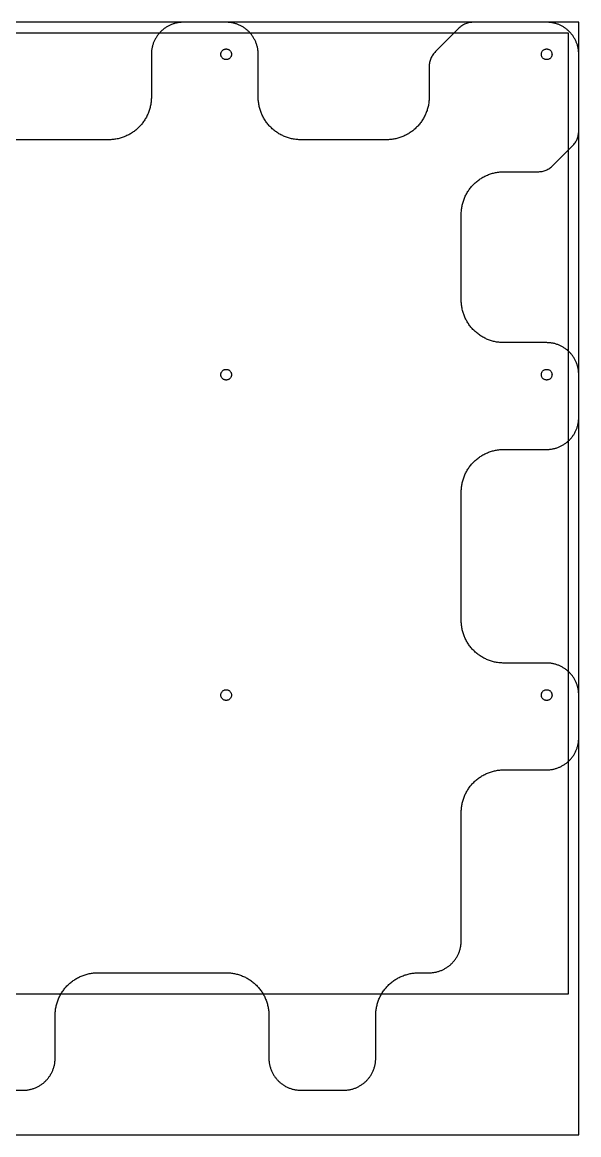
# Model space of a CAD drawing. Extents: x -625 to 0, y -625 to 0.
# Drawn here: x -312 to 0, y -625 to 0 of the extents above; entities that cross this region are included whole.
import ezdxf

# ---------------------------------------------------------------- set-up
doc = ezdxf.new("R2010")
doc.units = 0
for name, color, linetype in [('BOTTOM', 7, 'CONTINUOUS'), ('FRAME', 7, 'CONTINUOUS'), ('HOLES', 7, 'CONTINUOUS'), ('TOP', 7, 'CONTINUOUS')]:
    doc.layers.add(name, color=color, linetype=linetype)

msp = doc.modelspace()

# ---------------------------------------------------------------- linework, layer by layer
at = {"layer": 'BOTTOM'}
msp.add_lwpolyline([(-336, -600), (-312.03, -600), (-311.59, -599.99), (-311.14, -599.98), (-310.7, -599.95), (-310.25, -599.91), (-309.81, -599.86), (-309.37, -599.8), (-308.94, -599.73), (-308.51, -599.65), (-308.07, -599.56), (-307.65, -599.46), (-307.22, -599.35), (-306.8, -599.23), (-306.38, -599.09), (-305.96, -598.95), (-305.55, -598.8), (-305.15, -598.63), (-304.74, -598.46), (-304.34, -598.28), (-303.95, -598.09), (-303.56, -597.88), (-303.17, -597.67), (-302.79, -597.45), (-302.42, -597.22), (-302.05, -596.98), (-301.68, -596.73), (-301.33, -596.47), (-300.97, -596.21), (-300.63, -595.93), (-300.29, -595.65), (-299.95, -595.35), (-299.63, -595.05), (-299.31, -594.74), (-298.99, -594.42), (-298.69, -594.09), (-298.4, -593.76), (-298.11, -593.42), (-297.83, -593.07), (-297.57, -592.72), (-297.31, -592.36), (-297.06, -592), (-296.82, -591.63), (-296.59, -591.25), (-296.37, -590.87), (-296.16, -590.49), (-295.95, -590.1), (-295.76, -589.7), (-295.58, -589.3), (-295.4, -588.9), (-295.24, -588.49), (-295.09, -588.08), (-294.94, -587.67), (-294.81, -587.25), (-294.69, -586.83), (-294.58, -586.4), (-294.47, -585.97), (-294.38, -585.54), (-294.3, -585.11), (-294.23, -584.67), (-294.17, -584.23), (-294.12, -583.79), (-294.08, -583.35), (-294.05, -582.91), (-294.04, -582.46), (-294.03, -582.02), (-294.02, -557.98), (-294.01, -557.37), (-293.98, -556.75), (-293.95, -556.14), (-293.89, -555.53), (-293.82, -554.93), (-293.74, -554.33), (-293.64, -553.74), (-293.53, -553.15), (-293.4, -552.57), (-293.26, -551.99), (-293.1, -551.42), (-292.93, -550.85), (-292.75, -550.29), (-292.56, -549.74), (-292.35, -549.19), (-292.13, -548.65), (-291.89, -548.11), (-291.65, -547.58), (-291.39, -547.06), (-291.12, -546.55), (-290.83, -546.04), (-290.54, -545.55), (-290.23, -545.05), (-289.91, -544.57), (-289.58, -544.1), (-289.24, -543.63), (-288.89, -543.17), (-288.53, -542.73), (-288.16, -542.29), (-287.78, -541.86), (-287.38, -541.43), (-286.98, -541.02), (-286.57, -540.62), (-286.15, -540.23), (-285.72, -539.85), (-285.28, -539.47), (-284.83, -539.11), (-284.37, -538.76), (-283.91, -538.42), (-283.43, -538.09), (-282.95, -537.78), (-282.46, -537.47), (-281.96, -537.18), (-281.45, -536.89), (-280.94, -536.62), (-280.42, -536.36), (-279.89, -536.12), (-279.35, -535.88), (-278.81, -535.66), (-278.27, -535.45), (-277.71, -535.26), (-277.15, -535.08), (-276.58, -534.91), (-276.01, -534.75), (-275.43, -534.61), (-274.85, -534.49), (-274.26, -534.37), (-273.67, -534.28), (-273.07, -534.19), (-272.47, -534.12), (-271.86, -534.07), (-271.25, -534.03), (-270.64, -534.01), (-270.02, -534), (-198, -534), (-197.4, -534.01), (-196.81, -534.03), (-196.22, -534.07), (-195.63, -534.12), (-195.04, -534.18), (-194.46, -534.26), (-193.87, -534.36), (-193.29, -534.46), (-192.72, -534.59), (-192.15, -534.72), (-191.58, -534.87), (-191.02, -535.03), (-190.46, -535.21), (-189.91, -535.4), (-189.36, -535.61), (-188.81, -535.82), (-188.27, -536.05), (-187.74, -536.3), (-187.22, -536.55), (-186.7, -536.82), (-186.18, -537.11), (-185.67, -537.4), (-185.17, -537.71), (-184.68, -538.03), (-184.2, -538.36), (-183.72, -538.7), (-183.25, -539.06), (-182.79, -539.43), (-182.33, -539.81), (-181.89, -540.2), (-181.45, -540.61), (-181.02, -541.02), (-180.61, -541.45), (-180.2, -541.89), (-179.81, -542.33), (-179.43, -542.79), (-179.06, -543.25), (-178.7, -543.72), (-178.36, -544.2), (-178.03, -544.68), (-177.71, -545.17), (-177.4, -545.67), (-177.1, -546.18), (-176.82, -546.7), (-176.55, -547.22), (-176.3, -547.74), (-176.05, -548.28), (-175.82, -548.81), (-175.61, -549.36), (-175.4, -549.91), (-175.21, -550.46), (-175.03, -551.02), (-174.87, -551.58), (-174.72, -552.15), (-174.58, -552.72), (-174.46, -553.3), (-174.35, -553.87), (-174.26, -554.46), (-174.18, -555.04), (-174.12, -555.63), (-174.07, -556.22), (-174.03, -556.81), (-174.01, -557.4), (-174, -558), (-174, -582), (-173.99, -582.46), (-173.98, -582.93), (-173.95, -583.38), (-173.91, -583.84), (-173.85, -584.29), (-173.79, -584.74), (-173.72, -585.19), (-173.63, -585.63), (-173.54, -586.06), (-173.43, -586.5), (-173.31, -586.93), (-173.19, -587.35), (-173.05, -587.77), (-172.9, -588.19), (-172.75, -588.6), (-172.58, -589), (-172.4, -589.4), (-172.22, -589.8), (-172.03, -590.19), (-171.82, -590.58), (-171.61, -590.96), (-171.39, -591.33), (-171.16, -591.7), (-170.92, -592.06), (-170.67, -592.42), (-170.42, -592.76), (-170.15, -593.11), (-169.88, -593.44), (-169.6, -593.77), (-169.32, -594.1), (-169.02, -594.41), (-168.72, -594.72), (-168.41, -595.02), (-168.1, -595.32), (-167.77, -595.61), (-167.44, -595.88), (-167.11, -596.16), (-166.76, -596.42), (-166.41, -596.67), (-166.06, -596.92), (-165.7, -597.16), (-165.33, -597.39), (-164.96, -597.61), (-164.58, -597.82), (-164.19, -598.03), (-163.8, -598.22), (-163.4, -598.4), (-163, -598.58), (-162.6, -598.75), (-162.19, -598.9), (-161.77, -599.05), (-161.35, -599.19), (-160.93, -599.31), (-160.5, -599.43), (-160.06, -599.54), (-159.63, -599.63), (-159.18, -599.72), (-158.74, -599.79), (-158.29, -599.85), (-157.84, -599.91), (-157.38, -599.95), (-156.93, -599.98), (-156.46, -599.99), (-156, -600), (-131.98, -600), (-131.52, -599.99), (-131.06, -599.98), (-130.6, -599.95), (-130.14, -599.91), (-129.69, -599.85), (-129.24, -599.79), (-128.8, -599.72), (-128.36, -599.63), (-127.92, -599.54), (-127.49, -599.43), (-127.06, -599.31), (-126.63, -599.19), (-126.21, -599.05), (-125.8, -598.9), (-125.39, -598.75), (-124.98, -598.58), (-124.58, -598.4), (-124.18, -598.22), (-123.79, -598.02), (-123.41, -597.82), (-123.03, -597.61), (-122.66, -597.39), (-122.29, -597.16), (-121.93, -596.92), (-121.57, -596.67), (-121.22, -596.42), (-120.88, -596.15), (-120.54, -595.88), (-120.21, -595.6), (-119.89, -595.32), (-119.57, -595.02), (-119.26, -594.72), (-118.96, -594.41), (-118.67, -594.1), (-118.38, -593.77), (-118.1, -593.44), (-117.83, -593.11), (-117.57, -592.76), (-117.31, -592.41), (-117.06, -592.06), (-116.83, -591.7), (-116.6, -591.33), (-116.38, -590.96), (-116.16, -590.58), (-115.96, -590.19), (-115.77, -589.8), (-115.58, -589.4), (-115.4, -589), (-115.24, -588.6), (-115.08, -588.19), (-114.93, -587.77), (-114.8, -587.35), (-114.67, -586.93), (-114.56, -586.5), (-114.45, -586.06), (-114.35, -585.63), (-114.27, -585.18), (-114.19, -584.74), (-114.13, -584.29), (-114.08, -583.84), (-114.04, -583.38), (-114.01, -582.93), (-113.99, -582.46), (-113.98, -582), (-114, -558.03), (-113.99, -557.44), (-113.97, -556.84), (-113.94, -556.25), (-113.88, -555.66), (-113.82, -555.07), (-113.74, -554.49), (-113.65, -553.91), (-113.54, -553.33), (-113.42, -552.75), (-113.28, -552.18), (-113.13, -551.62), (-112.97, -551.05), (-112.79, -550.49), (-112.6, -549.94), (-112.4, -549.39), (-112.18, -548.85), (-111.95, -548.31), (-111.71, -547.78), (-111.45, -547.25), (-111.18, -546.73), (-110.9, -546.22), (-110.6, -545.71), (-110.3, -545.21), (-109.98, -544.72), (-109.65, -544.23), (-109.3, -543.75), (-108.94, -543.28), (-108.58, -542.82), (-108.2, -542.37), (-107.8, -541.92), (-107.4, -541.49), (-106.98, -541.06), (-106.56, -540.64), (-106.12, -540.24), (-105.68, -539.85), (-105.22, -539.47), (-104.76, -539.1), (-104.29, -538.74), (-103.81, -538.4), (-103.33, -538.06), (-102.84, -537.74), (-102.34, -537.44), (-101.83, -537.14), (-101.32, -536.86), (-100.8, -536.59), (-100.27, -536.33), (-99.74, -536.09), (-99.2, -535.86), (-98.66, -535.64), (-98.11, -535.44), (-97.55, -535.25), (-96.99, -535.07), (-96.43, -534.9), (-95.87, -534.75), (-95.29, -534.62), (-94.72, -534.5), (-94.14, -534.39), (-93.56, -534.29), (-92.98, -534.21), (-92.39, -534.15), (-91.8, -534.1), (-91.21, -534.06), (-90.61, -534.04), (-90.02, -534.03), (-83.98, -534.02), (-83.54, -534.01), (-83.09, -533.99), (-82.65, -533.97), (-82.21, -533.93), (-81.77, -533.88), (-81.33, -533.82), (-80.89, -533.75), (-80.46, -533.67), (-80.03, -533.57), (-79.6, -533.47), (-79.17, -533.36), (-78.75, -533.24), (-78.33, -533.1), (-77.92, -532.96), (-77.51, -532.81), (-77.1, -532.64), (-76.7, -532.47), (-76.3, -532.29), (-75.9, -532.1), (-75.51, -531.89), (-75.13, -531.68), (-74.75, -531.46), (-74.37, -531.23), (-74, -530.99), (-73.64, -530.74), (-73.28, -530.48), (-72.93, -530.21), (-72.58, -529.94), (-72.24, -529.65), (-71.91, -529.36), (-71.58, -529.05), (-71.26, -528.74), (-70.95, -528.42), (-70.65, -528.09), (-70.35, -527.76), (-70.07, -527.42), (-69.79, -527.07), (-69.53, -526.72), (-69.27, -526.36), (-69.02, -526), (-68.78, -525.63), (-68.55, -525.26), (-68.33, -524.87), (-68.12, -524.49), (-67.91, -524.1), (-67.72, -523.7), (-67.54, -523.31), (-67.37, -522.9), (-67.2, -522.49), (-67.05, -522.08), (-66.91, -521.67), (-66.78, -521.25), (-66.65, -520.83), (-66.54, -520.4), (-66.44, -519.97), (-66.35, -519.54), (-66.27, -519.11), (-66.2, -518.67), (-66.14, -518.23), (-66.09, -517.79), (-66.05, -517.35), (-66.02, -516.91), (-66.01, -516.46), (-66, -516.02), (-66, -444), (-65.99, -443.4), (-65.97, -442.81), (-65.93, -442.22), (-65.88, -441.63), (-65.82, -441.04), (-65.74, -440.46), (-65.65, -439.87), (-65.54, -439.3), (-65.42, -438.72), (-65.28, -438.15), (-65.13, -437.58), (-64.97, -437.02), (-64.79, -436.46), (-64.6, -435.91), (-64.39, -435.36), (-64.18, -434.81), (-63.95, -434.28), (-63.7, -433.74), (-63.45, -433.22), (-63.18, -432.7), (-62.9, -432.18), (-62.6, -431.67), (-62.29, -431.17), (-61.97, -430.68), (-61.64, -430.2), (-61.3, -429.72), (-60.94, -429.25), (-60.57, -428.79), (-60.19, -428.33), (-59.8, -427.89), (-59.39, -427.45), (-58.98, -427.02), (-58.55, -426.61), (-58.11, -426.2), (-57.67, -425.81), (-57.21, -425.43), (-56.75, -425.06), (-56.28, -424.7), (-55.8, -424.36), (-55.32, -424.03), (-54.83, -423.71), (-54.33, -423.4), (-53.82, -423.11), (-53.3, -422.82), (-52.78, -422.55), (-52.26, -422.3), (-51.73, -422.05), (-51.19, -421.82), (-50.64, -421.61), (-50.09, -421.4), (-49.54, -421.21), (-48.98, -421.03), (-48.42, -420.87), (-47.85, -420.72), (-47.28, -420.59), (-46.71, -420.46), (-46.13, -420.36), (-45.54, -420.26), (-44.96, -420.18), (-44.37, -420.12), (-43.78, -420.07), (-43.19, -420.03), (-42.6, -420.01), (-42, -420), (-18, -420), (-17.54, -419.99), (-17.07, -419.98), (-16.62, -419.95), (-16.16, -419.91), (-15.71, -419.85), (-15.26, -419.79), (-14.82, -419.72), (-14.37, -419.63), (-13.94, -419.54), (-13.5, -419.43), (-13.07, -419.31), (-12.65, -419.19), (-12.23, -419.05), (-11.81, -418.9), (-11.4, -418.75), (-11, -418.58), (-10.6, -418.4), (-10.2, -418.22), (-9.81, -418.03), (-9.42, -417.82), (-9.04, -417.61), (-8.67, -417.39), (-8.3, -417.16), (-7.94, -416.92), (-7.59, -416.67), (-7.24, -416.42), (-6.89, -416.16), (-6.56, -415.88), (-6.23, -415.6), (-5.9, -415.32), (-5.59, -415.02), (-5.28, -414.72), (-4.98, -414.41), (-4.68, -414.1), (-4.4, -413.77), (-4.12, -413.44), (-3.85, -413.11), (-3.58, -412.76), (-3.33, -412.42), (-3.08, -412.06), (-2.84, -411.7), (-2.61, -411.33), (-2.39, -410.96), (-2.18, -410.58), (-1.97, -410.19), (-1.78, -409.8), (-1.6, -409.4), (-1.42, -409), (-1.25, -408.6), (-1.1, -408.19), (-0.95, -407.77), (-0.81, -407.35), (-0.69, -406.93), (-0.57, -406.5), (-0.46, -406.06), (-0.37, -405.63), (-0.28, -405.18), (-0.21, -404.74), (-0.15, -404.29), (-0.09, -403.84), (-0.05, -403.38), (-0.02, -402.93), (-0.01, -402.46), (0, -402), (0, -378), (-0.01, -377.54), (-0.02, -377.07), (-0.05, -376.62), (-0.09, -376.16), (-0.15, -375.71), (-0.21, -375.26), (-0.28, -374.82), (-0.37, -374.37), (-0.46, -373.94), (-0.57, -373.5), (-0.69, -373.07), (-0.81, -372.65), (-0.95, -372.23), (-1.1, -371.81), (-1.25, -371.4), (-1.42, -371), (-1.6, -370.6), (-1.78, -370.2), (-1.97, -369.81), (-2.18, -369.42), (-2.39, -369.04), (-2.61, -368.67), (-2.84, -368.3), (-3.08, -367.94), (-3.33, -367.59), (-3.58, -367.24), (-3.85, -366.89), (-4.12, -366.56), (-4.4, -366.23), (-4.68, -365.9), (-4.98, -365.59), (-5.28, -365.28), (-5.59, -364.98), (-5.9, -364.68), (-6.23, -364.4), (-6.56, -364.12), (-6.89, -363.85), (-7.24, -363.58), (-7.59, -363.33), (-7.94, -363.08), (-8.3, -362.84), (-8.67, -362.61), (-9.04, -362.39), (-9.42, -362.18), (-9.81, -361.97), (-10.2, -361.78), (-10.6, -361.6), (-11, -361.42), (-11.4, -361.25), (-11.81, -361.1), (-12.23, -360.95), (-12.65, -360.81), (-13.07, -360.69), (-13.5, -360.57), (-13.94, -360.46), (-14.37, -360.37), (-14.82, -360.28), (-15.26, -360.21), (-15.71, -360.15), (-16.16, -360.09), (-16.62, -360.05), (-17.07, -360.02), (-17.54, -360.01), (-18, -360), (-42, -360), (-42.6, -359.99), (-43.19, -359.97), (-43.78, -359.94), (-44.37, -359.88), (-44.96, -359.82), (-45.54, -359.74), (-46.13, -359.65), (-46.71, -359.54), (-47.28, -359.42), (-47.85, -359.28), (-48.42, -359.13), (-48.98, -358.97), (-49.54, -358.79), (-50.09, -358.6), (-50.64, -358.39), (-51.19, -358.18), (-51.72, -357.95), (-52.26, -357.7), (-52.78, -357.45), (-53.3, -357.18), (-53.82, -356.9), (-54.33, -356.6), (-54.83, -356.29), (-55.32, -355.97), (-55.8, -355.64), (-56.28, -355.3), (-56.75, -354.94), (-57.21, -354.57), (-57.67, -354.19), (-58.11, -353.8), (-58.55, -353.39), (-58.97, -352.98), (-59.39, -352.55), (-59.8, -352.11), (-60.19, -351.67), (-60.57, -351.21), (-60.94, -350.75), (-61.3, -350.28), (-61.64, -349.8), (-61.97, -349.32), (-62.29, -348.83), (-62.6, -348.33), (-62.89, -347.82), (-63.18, -347.3), (-63.45, -346.78), (-63.7, -346.26), (-63.95, -345.73), (-64.18, -345.19), (-64.39, -344.64), (-64.6, -344.09), (-64.79, -343.54), (-64.97, -342.98), (-65.13, -342.42), (-65.28, -341.85), (-65.41, -341.28), (-65.54, -340.71), (-65.64, -340.13), (-65.74, -339.55), (-65.82, -338.96), (-65.88, -338.37), (-65.93, -337.78), (-65.97, -337.19), (-65.99, -336.6), (-66, -336), (-66, -264), (-65.99, -263.4), (-65.97, -262.81), (-65.93, -262.22), (-65.88, -261.63), (-65.82, -261.04), (-65.74, -260.46), (-65.65, -259.87), (-65.54, -259.29), (-65.42, -258.72), (-65.28, -258.15), (-65.13, -257.58), (-64.97, -257.02), (-64.79, -256.46), (-64.6, -255.91), (-64.39, -255.36), (-64.18, -254.81), (-63.95, -254.28), (-63.7, -253.74), (-63.45, -253.22), (-63.18, -252.7), (-62.9, -252.18), (-62.6, -251.67), (-62.29, -251.17), (-61.97, -250.68), (-61.64, -250.2), (-61.3, -249.72), (-60.94, -249.25), (-60.57, -248.79), (-60.19, -248.33), (-59.8, -247.89), (-59.39, -247.45), (-58.98, -247.02), (-58.55, -246.61), (-58.11, -246.2), (-57.67, -245.81), (-57.21, -245.43), (-56.75, -245.06), (-56.28, -244.7), (-55.8, -244.36), (-55.32, -244.03), (-54.83, -243.71), (-54.33, -243.4), (-53.82, -243.11), (-53.3, -242.82), (-52.78, -242.55), (-52.26, -242.3), (-51.73, -242.05), (-51.19, -241.82), (-50.64, -241.61), (-50.09, -241.4), (-49.54, -241.21), (-48.98, -241.03), (-48.42, -240.87), (-47.85, -240.72), (-47.28, -240.59), (-46.71, -240.46), (-46.13, -240.36), (-45.54, -240.26), (-44.96, -240.18), (-44.37, -240.12), (-43.78, -240.07), (-43.19, -240.03), (-42.6, -240.01), (-42, -240), (-18, -240), (-17.54, -239.99), (-17.07, -239.98), (-16.62, -239.95), (-16.16, -239.91), (-15.71, -239.85), (-15.26, -239.79), (-14.82, -239.72), (-14.37, -239.63), (-13.94, -239.54), (-13.5, -239.43), (-13.07, -239.31), (-12.65, -239.19), (-12.23, -239.05), (-11.81, -238.9), (-11.4, -238.75), (-11, -238.58), (-10.6, -238.4), (-10.2, -238.22), (-9.81, -238.03), (-9.42, -237.82), (-9.04, -237.61), (-8.67, -237.39), (-8.3, -237.16), (-7.94, -236.92), (-7.59, -236.67), (-7.24, -236.42), (-6.89, -236.15), (-6.56, -235.88), (-6.23, -235.6), (-5.9, -235.32), (-5.59, -235.02), (-5.28, -234.72), (-4.98, -234.41), (-4.68, -234.1), (-4.4, -233.77), (-4.12, -233.44), (-3.85, -233.11), (-3.58, -232.76), (-3.33, -232.42), (-3.08, -232.06), (-2.84, -231.7), (-2.61, -231.33), (-2.39, -230.96), (-2.18, -230.58), (-1.97, -230.19), (-1.78, -229.8), (-1.6, -229.4), (-1.42, -229), (-1.25, -228.6), (-1.1, -228.19), (-0.95, -227.77), (-0.81, -227.35), (-0.69, -226.93), (-0.57, -226.5), (-0.46, -226.06), (-0.37, -225.63), (-0.28, -225.18), (-0.21, -224.74), (-0.15, -224.29), (-0.09, -223.84), (-0.05, -223.38), (-0.02, -222.93), (-0.01, -222.46), (0, -222), (0, -198), (-0.01, -197.54), (-0.02, -197.07), (-0.05, -196.62), (-0.1, -196.16), (-0.15, -195.71), (-0.21, -195.26), (-0.28, -194.82), (-0.37, -194.37), (-0.47, -193.94), (-0.57, -193.5), (-0.69, -193.08), (-0.81, -192.65), (-0.95, -192.23), (-1.1, -191.81), (-1.25, -191.4), (-1.42, -191), (-1.6, -190.6), (-1.78, -190.2), (-1.98, -189.81), (-2.18, -189.42), (-2.39, -189.05), (-2.61, -188.67), (-2.84, -188.3), (-3.08, -187.94), (-3.33, -187.59), (-3.58, -187.24), (-3.85, -186.89), (-4.12, -186.56), (-4.4, -186.23), (-4.68, -185.9), (-4.98, -185.59), (-5.28, -185.28), (-5.59, -184.98), (-5.9, -184.68), (-6.23, -184.4), (-6.56, -184.12), (-6.89, -183.85), (-7.24, -183.58), (-7.59, -183.33), (-7.94, -183.08), (-8.3, -182.84), (-8.67, -182.61), (-9.05, -182.39), (-9.42, -182.18), (-9.81, -181.98), (-10.2, -181.78), (-10.6, -181.6), (-11, -181.42), (-11.4, -181.25), (-11.81, -181.1), (-12.23, -180.95), (-12.65, -180.81), (-13.08, -180.69), (-13.5, -180.57), (-13.94, -180.47), (-14.37, -180.37), (-14.82, -180.28), (-15.26, -180.21), (-15.71, -180.15), (-16.16, -180.1), (-16.62, -180.05), (-17.07, -180.02), (-17.54, -180.01), (-18, -180), (-42, -180), (-42.6, -179.99), (-43.19, -179.97), (-43.78, -179.94), (-44.37, -179.88), (-44.96, -179.82), (-45.54, -179.74), (-46.13, -179.65), (-46.71, -179.54), (-47.28, -179.42), (-47.85, -179.28), (-48.42, -179.13), (-48.98, -178.97), (-49.54, -178.79), (-50.09, -178.6), (-50.64, -178.39), (-51.19, -178.18), (-51.73, -177.95), (-52.26, -177.7), (-52.78, -177.45), (-53.3, -177.18), (-53.82, -176.9), (-54.33, -176.6), (-54.83, -176.29), (-55.32, -175.97), (-55.8, -175.64), (-56.28, -175.3), (-56.75, -174.94), (-57.21, -174.57), (-57.67, -174.19), (-58.11, -173.8), (-58.55, -173.39), (-58.98, -172.98), (-59.39, -172.55), (-59.8, -172.11), (-60.19, -171.67), (-60.57, -171.21), (-60.94, -170.75), (-61.3, -170.28), (-61.64, -169.8), (-61.97, -169.32), (-62.29, -168.83), (-62.6, -168.33), (-62.9, -167.82), (-63.18, -167.3), (-63.45, -166.78), (-63.7, -166.26), (-63.95, -165.73), (-64.18, -165.19), (-64.39, -164.64), (-64.6, -164.09), (-64.79, -163.54), (-64.97, -162.98), (-65.13, -162.42), (-65.28, -161.85), (-65.42, -161.28), (-65.54, -160.71), (-65.65, -160.13), (-65.74, -159.55), (-65.82, -158.96), (-65.88, -158.37), (-65.93, -157.78), (-65.97, -157.19), (-65.99, -156.6), (-66, -156), (-66, -108), (-65.99, -107.4), (-65.97, -106.81), (-65.93, -106.22), (-65.88, -105.63), (-65.82, -105.04), (-65.74, -104.46), (-65.64, -103.87), (-65.54, -103.29), (-65.41, -102.72), (-65.28, -102.15), (-65.13, -101.58), (-64.97, -101.02), (-64.79, -100.46), (-64.6, -99.91), (-64.39, -99.36), (-64.18, -98.81), (-63.95, -98.28), (-63.7, -97.74), (-63.45, -97.22), (-63.18, -96.7), (-62.89, -96.18), (-62.6, -95.67), (-62.29, -95.17), (-61.97, -94.68), (-61.64, -94.2), (-61.29, -93.72), (-60.94, -93.25), (-60.57, -92.79), (-60.19, -92.33), (-59.8, -91.89), (-59.39, -91.45), (-58.97, -91.02), (-58.55, -90.61), (-58.11, -90.2), (-57.67, -89.81), (-57.21, -89.43), (-56.75, -89.06), (-56.28, -88.7), (-55.8, -88.36), (-55.32, -88.03), (-54.83, -87.71), (-54.33, -87.4), (-53.82, -87.1), (-53.3, -86.82), (-52.78, -86.55), (-52.26, -86.3), (-51.72, -86.05), (-51.19, -85.82), (-50.64, -85.61), (-50.09, -85.4), (-49.54, -85.21), (-48.98, -85.03), (-48.42, -84.87), (-47.85, -84.72), (-47.28, -84.58), (-46.71, -84.46), (-46.13, -84.35), (-45.54, -84.26), (-44.96, -84.18), (-44.37, -84.12), (-43.78, -84.07), (-43.19, -84.03), (-42.6, -84.01), (-42, -84), (-22.97, -84), (-22.38, -83.99), (-21.78, -83.94), (-21.2, -83.87), (-20.62, -83.77), (-20.05, -83.64), (-19.48, -83.48), (-18.92, -83.3), (-18.38, -83.09), (-17.84, -82.85), (-17.32, -82.59), (-16.81, -82.3), (-16.31, -81.98), (-15.83, -81.65), (-15.37, -81.28), (-14.92, -80.9), (-14.49, -80.49), (-3.51, -69.51), (-3.1, -69.08), (-2.72, -68.63), (-2.35, -68.17), (-2.02, -67.69), (-1.7, -67.19), (-1.41, -66.68), (-1.15, -66.16), (-0.91, -65.62), (-0.7, -65.08), (-0.52, -64.52), (-0.36, -63.95), (-0.23, -63.38), (-0.13, -62.8), (-0.06, -62.22), (-0.01, -61.62), (0, -61.03), (0, -18), (-0.03, -17.07), (-0.06, -16.63), (-0.1, -16.18), (-0.15, -15.74), (-0.21, -15.3), (-0.28, -14.87), (-0.36, -14.44), (-0.45, -14.02), (-0.55, -13.59), (-0.66, -13.18), (-0.79, -12.76), (-0.92, -12.35), (-1.05, -11.95), (-1.2, -11.55), (-1.36, -11.15), (-1.53, -10.76), (-1.7, -10.37), (-1.89, -9.99), (-2.08, -9.61), (-2.28, -9.24), (-2.49, -8.88), (-2.71, -8.52), (-2.94, -8.16), (-3.17, -7.81), (-3.41, -7.47), (-3.66, -7.13), (-3.92, -6.8), (-4.18, -6.48), (-4.45, -6.16), (-4.73, -5.85), (-5.02, -5.54), (-5.31, -5.24), (-5.61, -4.95), (-5.92, -4.67), (-6.23, -4.39), (-6.55, -4.12), (-6.88, -3.86), (-7.21, -3.6), (-7.55, -3.36), (-7.89, -3.12), (-8.24, -2.88), (-8.59, -2.66), (-8.95, -2.44), (-9.32, -2.24), (-9.69, -2.04), (-10.07, -1.85), (-10.45, -1.66), (-10.83, -1.49), (-11.22, -1.33), (-11.62, -1.17), (-12.02, -1.02), (-12.42, -0.89), (-12.83, -0.76), (-13.24, -0.64), (-13.66, -0.53), (-14.08, -0.43), (-14.5, -0.34), (-14.93, -0.26), (-15.36, -0.2), (-15.79, -0.14), (-16.23, -0.09), (-16.67, -0.05), (-17.11, -0.02), (-17.55, -0.01), (-18, 0), (-59.03, 0), (-59.62, -0.01), (-60.22, -0.06), (-60.8, -0.13), (-61.38, -0.23), (-61.95, -0.36), (-62.52, -0.52), (-63.08, -0.7), (-63.62, -0.91), (-64.16, -1.15), (-64.68, -1.41), (-65.19, -1.7), (-65.69, -2.02), (-66.17, -2.35), (-66.63, -2.72), (-67.08, -3.1), (-67.51, -3.51), (-80.49, -16.49), (-80.9, -16.92), (-81.28, -17.37), (-81.65, -17.83), (-81.98, -18.31), (-82.3, -18.81), (-82.59, -19.32), (-82.85, -19.84), (-83.09, -20.38), (-83.3, -20.92), (-83.48, -21.48), (-83.64, -22.05), (-83.77, -22.62), (-83.87, -23.2), (-83.94, -23.78), (-83.99, -24.38), (-84, -24.97), (-84, -42), (-84.01, -42.6), (-84.03, -43.19), (-84.06, -43.78), (-84.11, -44.37), (-84.18, -44.96), (-84.26, -45.55), (-84.35, -46.13), (-84.46, -46.71), (-84.58, -47.28), (-84.72, -47.85), (-84.87, -48.42), (-85.03, -48.98), (-85.21, -49.54), (-85.4, -50.1), (-85.6, -50.64), (-85.82, -51.19), (-86.05, -51.73), (-86.29, -52.26), (-86.55, -52.79), (-86.82, -53.31), (-87.1, -53.82), (-87.4, -54.33), (-87.7, -54.83), (-88.02, -55.32), (-88.36, -55.81), (-88.7, -56.28), (-89.06, -56.75), (-89.43, -57.22), (-89.81, -57.67), (-90.2, -58.12), (-90.61, -58.55), (-91.02, -58.98), (-91.45, -59.39), (-91.88, -59.8), (-92.33, -60.19), (-92.78, -60.57), (-93.24, -60.94), (-93.72, -61.3), (-94.19, -61.64), (-94.68, -61.98), (-95.17, -62.3), (-95.67, -62.6), (-96.18, -62.9), (-96.69, -63.18), (-97.21, -63.45), (-97.74, -63.71), (-98.27, -63.95), (-98.81, -64.18), (-99.36, -64.4), (-99.9, -64.6), (-100.46, -64.79), (-101.02, -64.97), (-101.58, -65.13), (-102.15, -65.28), (-102.72, -65.42), (-103.29, -65.54), (-103.87, -65.65), (-104.45, -65.74), (-105.04, -65.82), (-105.63, -65.88), (-106.22, -65.94), (-106.81, -65.97), (-107.4, -65.99), (-108, -66), (-156, -66), (-156.6, -65.99), (-157.19, -65.97), (-157.78, -65.93), (-158.37, -65.88), (-158.96, -65.82), (-159.55, -65.74), (-160.13, -65.65), (-160.71, -65.54), (-161.28, -65.42), (-161.85, -65.28), (-162.42, -65.13), (-162.98, -64.97), (-163.54, -64.79), (-164.09, -64.6), (-164.64, -64.39), (-165.19, -64.18), (-165.73, -63.95), (-166.26, -63.7), (-166.78, -63.45), (-167.3, -63.18), (-167.82, -62.9), (-168.33, -62.6), (-168.83, -62.29), (-169.32, -61.97), (-169.8, -61.64), (-170.28, -61.3), (-170.75, -60.94), (-171.21, -60.57), (-171.67, -60.19), (-172.11, -59.8), (-172.55, -59.39), (-172.98, -58.98), (-173.39, -58.55), (-173.8, -58.11), (-174.19, -57.67), (-174.57, -57.21), (-174.94, -56.75), (-175.3, -56.28), (-175.64, -55.8), (-175.97, -55.32), (-176.29, -54.83), (-176.6, -54.33), (-176.9, -53.82), (-177.18, -53.3), (-177.45, -52.78), (-177.7, -52.26), (-177.95, -51.73), (-178.18, -51.19), (-178.39, -50.64), (-178.6, -50.09), (-178.79, -49.54), (-178.97, -48.98), (-179.13, -48.42), (-179.28, -47.85), (-179.42, -47.28), (-179.54, -46.71), (-179.65, -46.13), (-179.74, -45.54), (-179.82, -44.96), (-179.88, -44.37), (-179.94, -43.78), (-179.97, -43.19), (-179.99, -42.6), (-180, -42), (-180, -18), (-180.01, -17.54), (-180.02, -17.07), (-180.05, -16.62), (-180.1, -16.16), (-180.15, -15.71), (-180.21, -15.26), (-180.28, -14.82), (-180.37, -14.37), (-180.47, -13.94), (-180.57, -13.5), (-180.69, -13.08), (-180.81, -12.65), (-180.95, -12.23), (-181.1, -11.81), (-181.25, -11.4), (-181.42, -11), (-181.6, -10.6), (-181.78, -10.2), (-181.98, -9.81), (-182.18, -9.42), (-182.39, -9.05), (-182.61, -8.67), (-182.84, -8.3), (-183.08, -7.94), (-183.33, -7.59), (-183.58, -7.24), (-183.85, -6.89), (-184.12, -6.56), (-184.4, -6.23), (-184.68, -5.9), (-184.98, -5.59), (-185.28, -5.28), (-185.59, -4.98), (-185.9, -4.68), (-186.23, -4.4), (-186.56, -4.12), (-186.89, -3.85), (-187.24, -3.58), (-187.59, -3.33), (-187.94, -3.08), (-188.3, -2.84), (-188.67, -2.61), (-189.05, -2.39), (-189.42, -2.18), (-189.81, -1.98), (-190.2, -1.78), (-190.6, -1.6), (-191, -1.42), (-191.4, -1.25), (-191.81, -1.1), (-192.23, -0.95), (-192.65, -0.81), (-193.08, -0.69), (-193.5, -0.57), (-193.94, -0.47), (-194.37, -0.37), (-194.82, -0.28), (-195.26, -0.21), (-195.71, -0.15), (-196.16, -0.1), (-196.62, -0.05), (-197.07, -0.02), (-197.54, -0.01), (-198, 0), (-222, 0), (-222.46, -0.01), (-222.93, -0.02), (-223.38, -0.05), (-223.84, -0.09), (-224.29, -0.15), (-224.74, -0.21), (-225.18, -0.28), (-225.63, -0.37), (-226.06, -0.46), (-226.5, -0.57), (-226.93, -0.69), (-227.35, -0.81), (-227.77, -0.95), (-228.19, -1.1), (-228.6, -1.25), (-229, -1.42), (-229.4, -1.6), (-229.8, -1.78), (-230.19, -1.97), (-230.58, -2.18), (-230.96, -2.39), (-231.33, -2.61), (-231.7, -2.84), (-232.06, -3.08), (-232.41, -3.33), (-232.76, -3.58), (-233.11, -3.85), (-233.44, -4.12), (-233.77, -4.4), (-234.1, -4.68), (-234.41, -4.98), (-234.72, -5.28), (-235.02, -5.59), (-235.32, -5.9), (-235.6, -6.23), (-235.88, -6.56), (-236.15, -6.89), (-236.42, -7.24), (-236.67, -7.59), (-236.92, -7.94), (-237.16, -8.3), (-237.39, -8.67), (-237.61, -9.04), (-237.82, -9.42), (-238.03, -9.81), (-238.22, -10.2), (-238.4, -10.6), (-238.58, -11), (-238.75, -11.4), (-238.9, -11.81), (-239.05, -12.23), (-239.19, -12.65), (-239.31, -13.07), (-239.43, -13.5), (-239.54, -13.94), (-239.63, -14.37), (-239.72, -14.82), (-239.79, -15.26), (-239.85, -15.71), (-239.91, -16.16), (-239.95, -16.62), (-239.98, -17.07), (-239.99, -17.54), (-240, -18), (-240, -42), (-240.01, -42.6), (-240.03, -43.19), (-240.07, -43.78), (-240.12, -44.37), (-240.18, -44.96), (-240.26, -45.54), (-240.35, -46.13), (-240.46, -46.71), (-240.58, -47.28), (-240.72, -47.85), (-240.87, -48.42), (-241.03, -48.98), (-241.21, -49.54), (-241.4, -50.09), (-241.61, -50.64), (-241.82, -51.19), (-242.05, -51.73), (-242.3, -52.26), (-242.55, -52.78), (-242.82, -53.3), (-243.11, -53.82), (-243.4, -54.33), (-243.71, -54.83), (-244.03, -55.32), (-244.36, -55.8), (-244.7, -56.28), (-245.06, -56.75), (-245.43, -57.21), (-245.81, -57.67), (-246.2, -58.11), (-246.61, -58.55), (-247.02, -58.98), (-247.45, -59.39), (-247.89, -59.8), (-248.33, -60.19), (-248.79, -60.57), (-249.25, -60.94), (-249.72, -61.3), (-250.2, -61.64), (-250.68, -61.97), (-251.17, -62.29), (-251.67, -62.6), (-252.18, -62.9), (-252.7, -63.18), (-253.22, -63.45), (-253.74, -63.7), (-254.27, -63.95), (-254.81, -64.18), (-255.36, -64.39), (-255.91, -64.6), (-256.46, -64.79), (-257.02, -64.97), (-257.58, -65.13), (-258.15, -65.28), (-258.72, -65.42), (-259.29, -65.54), (-259.87, -65.65), (-260.46, -65.74), (-261.04, -65.82), (-261.63, -65.88), (-262.22, -65.93), (-262.81, -65.97), (-263.4, -65.99), (-264, -66), (-336, -66)], dxfattribs=at)
at = {"layer": 'FRAME'}
msp.add_lwpolyline([(0, 0), (-625, 0), (-625, -625), (0, -625)], close=True, dxfattribs=at)
at = {"layer": 'HOLES'}
for points in [[(-198, -21), (-198.15, -21), (-198.31, -20.98), (-198.46, -20.97), (-198.6, -20.94), (-198.89, -20.87), (-199.17, -20.76), (-199.43, -20.64), (-199.68, -20.49), (-199.91, -20.31), (-200.12, -20.12), (-200.32, -19.91), (-200.49, -19.68), (-200.64, -19.43), (-200.76, -19.17), (-200.87, -18.89), (-200.94, -18.6), (-200.97, -18.46), (-200.98, -18.31), (-201, -18.15), (-201, -18), (-201, -17.85), (-200.98, -17.69), (-200.97, -17.54), (-200.94, -17.4), (-200.87, -17.11), (-200.76, -16.83), (-200.64, -16.57), (-200.49, -16.32), (-200.32, -16.09), (-200.12, -15.88), (-199.91, -15.69), (-199.68, -15.51), (-199.43, -15.36), (-199.17, -15.24), (-198.89, -15.13), (-198.6, -15.06), (-198.46, -15.03), (-198.31, -15.02), (-198.15, -15), (-198, -15), (-197.85, -15), (-197.69, -15.02), (-197.54, -15.03), (-197.4, -15.06), (-197.11, -15.13), (-196.83, -15.24), (-196.57, -15.36), (-196.32, -15.51), (-196.09, -15.69), (-195.88, -15.88), (-195.69, -16.09), (-195.51, -16.32), (-195.36, -16.57), (-195.24, -16.83), (-195.13, -17.11), (-195.06, -17.4), (-195.03, -17.54), (-195.02, -17.69), (-195, -17.85), (-195, -18), (-195, -18.15), (-195.02, -18.31), (-195.03, -18.46), (-195.06, -18.6), (-195.13, -18.89), (-195.24, -19.17), (-195.36, -19.43), (-195.51, -19.68), (-195.69, -19.91), (-195.88, -20.12), (-196.09, -20.31), (-196.32, -20.49), (-196.57, -20.64), (-196.83, -20.76), (-197.11, -20.87), (-197.4, -20.94), (-197.54, -20.97), (-197.69, -20.98), (-197.85, -21)], [(-18, -21), (-18.15, -21), (-18.31, -20.98), (-18.46, -20.97), (-18.6, -20.94), (-18.89, -20.87), (-19.17, -20.76), (-19.43, -20.64), (-19.68, -20.49), (-19.91, -20.31), (-20.12, -20.12), (-20.31, -19.91), (-20.49, -19.68), (-20.64, -19.43), (-20.76, -19.17), (-20.87, -18.89), (-20.94, -18.6), (-20.97, -18.46), (-20.98, -18.31), (-21, -18.15), (-21, -18), (-21, -17.85), (-20.98, -17.69), (-20.97, -17.54), (-20.94, -17.4), (-20.87, -17.11), (-20.76, -16.83), (-20.64, -16.57), (-20.49, -16.32), (-20.31, -16.09), (-20.12, -15.88), (-19.91, -15.69), (-19.68, -15.51), (-19.43, -15.36), (-19.17, -15.24), (-18.89, -15.13), (-18.6, -15.06), (-18.46, -15.03), (-18.31, -15.02), (-18.15, -15), (-18, -15), (-17.85, -15), (-17.69, -15.02), (-17.54, -15.03), (-17.4, -15.06), (-17.11, -15.13), (-16.83, -15.24), (-16.57, -15.36), (-16.32, -15.51), (-16.09, -15.69), (-15.88, -15.88), (-15.69, -16.09), (-15.51, -16.32), (-15.36, -16.57), (-15.24, -16.83), (-15.13, -17.11), (-15.06, -17.4), (-15.03, -17.54), (-15.02, -17.69), (-15, -17.85), (-15, -18), (-15, -18.15), (-15.02, -18.31), (-15.03, -18.46), (-15.06, -18.6), (-15.13, -18.89), (-15.24, -19.17), (-15.36, -19.43), (-15.51, -19.68), (-15.69, -19.91), (-15.88, -20.12), (-16.09, -20.31), (-16.32, -20.49), (-16.57, -20.64), (-16.83, -20.76), (-17.11, -20.87), (-17.4, -20.94), (-17.54, -20.97), (-17.69, -20.98), (-17.85, -21)], [(-198, -201), (-198.15, -201), (-198.31, -200.98), (-198.46, -200.97), (-198.6, -200.94), (-198.89, -200.87), (-199.17, -200.76), (-199.43, -200.64), (-199.68, -200.49), (-199.91, -200.32), (-200.12, -200.12), (-200.32, -199.91), (-200.49, -199.68), (-200.64, -199.43), (-200.76, -199.17), (-200.87, -198.89), (-200.94, -198.6), (-200.97, -198.46), (-200.98, -198.31), (-201, -198.15), (-201, -198), (-201, -197.85), (-200.98, -197.69), (-200.97, -197.54), (-200.94, -197.4), (-200.87, -197.11), (-200.76, -196.83), (-200.64, -196.57), (-200.49, -196.32), (-200.32, -196.09), (-200.12, -195.88), (-199.91, -195.69), (-199.68, -195.51), (-199.43, -195.36), (-199.17, -195.24), (-198.89, -195.13), (-198.6, -195.06), (-198.46, -195.03), (-198.31, -195.02), (-198.15, -195), (-198, -195), (-197.85, -195), (-197.69, -195.02), (-197.54, -195.03), (-197.4, -195.06), (-197.11, -195.13), (-196.83, -195.24), (-196.57, -195.36), (-196.32, -195.51), (-196.09, -195.69), (-195.88, -195.88), (-195.69, -196.09), (-195.51, -196.32), (-195.36, -196.57), (-195.24, -196.83), (-195.13, -197.11), (-195.06, -197.4), (-195.03, -197.54), (-195.02, -197.69), (-195, -197.85), (-195, -198), (-195, -198.15), (-195.02, -198.31), (-195.03, -198.46), (-195.06, -198.6), (-195.13, -198.89), (-195.24, -199.17), (-195.36, -199.43), (-195.51, -199.68), (-195.69, -199.91), (-195.88, -200.12), (-196.09, -200.32), (-196.32, -200.49), (-196.57, -200.64), (-196.83, -200.76), (-197.11, -200.87), (-197.4, -200.94), (-197.54, -200.97), (-197.69, -200.98), (-197.85, -201)], [(-18, -201), (-18.15, -201), (-18.31, -200.98), (-18.46, -200.97), (-18.6, -200.94), (-18.89, -200.87), (-19.17, -200.76), (-19.43, -200.64), (-19.68, -200.49), (-19.91, -200.32), (-20.12, -200.12), (-20.31, -199.91), (-20.49, -199.68), (-20.64, -199.43), (-20.76, -199.17), (-20.87, -198.89), (-20.94, -198.6), (-20.97, -198.46), (-20.98, -198.31), (-21, -198.15), (-21, -198), (-21, -197.85), (-20.98, -197.69), (-20.97, -197.54), (-20.94, -197.4), (-20.87, -197.11), (-20.76, -196.83), (-20.64, -196.57), (-20.49, -196.32), (-20.31, -196.09), (-20.12, -195.88), (-19.91, -195.69), (-19.68, -195.51), (-19.43, -195.36), (-19.17, -195.24), (-18.89, -195.13), (-18.6, -195.06), (-18.46, -195.03), (-18.31, -195.02), (-18.15, -195), (-18, -195), (-17.85, -195), (-17.69, -195.02), (-17.54, -195.03), (-17.4, -195.06), (-17.11, -195.13), (-16.83, -195.24), (-16.57, -195.36), (-16.32, -195.51), (-16.09, -195.69), (-15.88, -195.88), (-15.69, -196.09), (-15.51, -196.32), (-15.36, -196.57), (-15.24, -196.83), (-15.13, -197.11), (-15.06, -197.4), (-15.03, -197.54), (-15.02, -197.69), (-15, -197.85), (-15, -198), (-15, -198.15), (-15.02, -198.31), (-15.03, -198.46), (-15.06, -198.6), (-15.13, -198.89), (-15.24, -199.17), (-15.36, -199.43), (-15.51, -199.68), (-15.69, -199.91), (-15.88, -200.12), (-16.09, -200.32), (-16.32, -200.49), (-16.57, -200.64), (-16.83, -200.76), (-17.11, -200.87), (-17.4, -200.94), (-17.54, -200.97), (-17.69, -200.98), (-17.85, -201)], [(-198, -381), (-198.15, -381), (-198.31, -380.98), (-198.46, -380.97), (-198.6, -380.94), (-198.89, -380.87), (-199.17, -380.76), (-199.43, -380.64), (-199.68, -380.49), (-199.91, -380.32), (-200.12, -380.12), (-200.32, -379.91), (-200.49, -379.68), (-200.64, -379.43), (-200.76, -379.17), (-200.87, -378.89), (-200.94, -378.6), (-200.97, -378.46), (-200.98, -378.31), (-201, -378.15), (-201, -378), (-201, -377.85), (-200.98, -377.69), (-200.97, -377.54), (-200.94, -377.4), (-200.87, -377.11), (-200.76, -376.83), (-200.64, -376.57), (-200.49, -376.32), (-200.32, -376.09), (-200.12, -375.88), (-199.91, -375.69), (-199.68, -375.51), (-199.43, -375.36), (-199.17, -375.24), (-198.89, -375.14), (-198.6, -375.06), (-198.46, -375.03), (-198.31, -375.02), (-198.15, -375), (-198, -375), (-197.85, -375), (-197.69, -375.02), (-197.54, -375.03), (-197.4, -375.06), (-197.11, -375.14), (-196.83, -375.24), (-196.57, -375.36), (-196.32, -375.51), (-196.09, -375.69), (-195.88, -375.88), (-195.69, -376.09), (-195.51, -376.32), (-195.36, -376.57), (-195.24, -376.83), (-195.13, -377.11), (-195.06, -377.4), (-195.03, -377.54), (-195.02, -377.69), (-195, -377.85), (-195, -378), (-195, -378.15), (-195.02, -378.31), (-195.03, -378.46), (-195.06, -378.6), (-195.13, -378.89), (-195.24, -379.17), (-195.36, -379.43), (-195.51, -379.68), (-195.69, -379.91), (-195.88, -380.12), (-196.09, -380.32), (-196.32, -380.49), (-196.57, -380.64), (-196.83, -380.76), (-197.11, -380.87), (-197.4, -380.94), (-197.54, -380.97), (-197.69, -380.98), (-197.85, -381)], [(-18, -381), (-18.15, -381), (-18.31, -380.98), (-18.46, -380.97), (-18.6, -380.94), (-18.89, -380.87), (-19.17, -380.76), (-19.43, -380.64), (-19.68, -380.49), (-19.91, -380.32), (-20.12, -380.12), (-20.31, -379.91), (-20.49, -379.68), (-20.64, -379.43), (-20.76, -379.17), (-20.87, -378.89), (-20.94, -378.6), (-20.97, -378.46), (-20.98, -378.31), (-21, -378.15), (-21, -378), (-21, -377.85), (-20.98, -377.69), (-20.97, -377.54), (-20.94, -377.4), (-20.87, -377.11), (-20.76, -376.83), (-20.64, -376.57), (-20.49, -376.32), (-20.31, -376.09), (-20.12, -375.88), (-19.91, -375.69), (-19.68, -375.51), (-19.43, -375.36), (-19.17, -375.24), (-18.89, -375.14), (-18.6, -375.06), (-18.46, -375.03), (-18.31, -375.02), (-18.15, -375), (-18, -375), (-17.85, -375), (-17.69, -375.02), (-17.54, -375.03), (-17.4, -375.06), (-17.11, -375.14), (-16.83, -375.24), (-16.57, -375.36), (-16.32, -375.51), (-16.09, -375.69), (-15.88, -375.88), (-15.69, -376.09), (-15.51, -376.32), (-15.36, -376.57), (-15.24, -376.83), (-15.13, -377.11), (-15.06, -377.4), (-15.03, -377.54), (-15.02, -377.69), (-15, -377.85), (-15, -378), (-15, -378.15), (-15.02, -378.31), (-15.03, -378.46), (-15.06, -378.6), (-15.13, -378.89), (-15.24, -379.17), (-15.36, -379.43), (-15.51, -379.68), (-15.69, -379.91), (-15.88, -380.12), (-16.09, -380.32), (-16.32, -380.49), (-16.57, -380.64), (-16.83, -380.76), (-17.11, -380.87), (-17.4, -380.94), (-17.54, -380.97), (-17.69, -380.98), (-17.85, -381)]]:
    msp.add_lwpolyline(points, close=True, dxfattribs=at)
at = {"layer": 'TOP'}
msp.add_lwpolyline([(-546, -6), (-6, -6), (-6, -546), (-546, -546)], close=True, dxfattribs=at)

doc.saveas('drawing.dxf')
